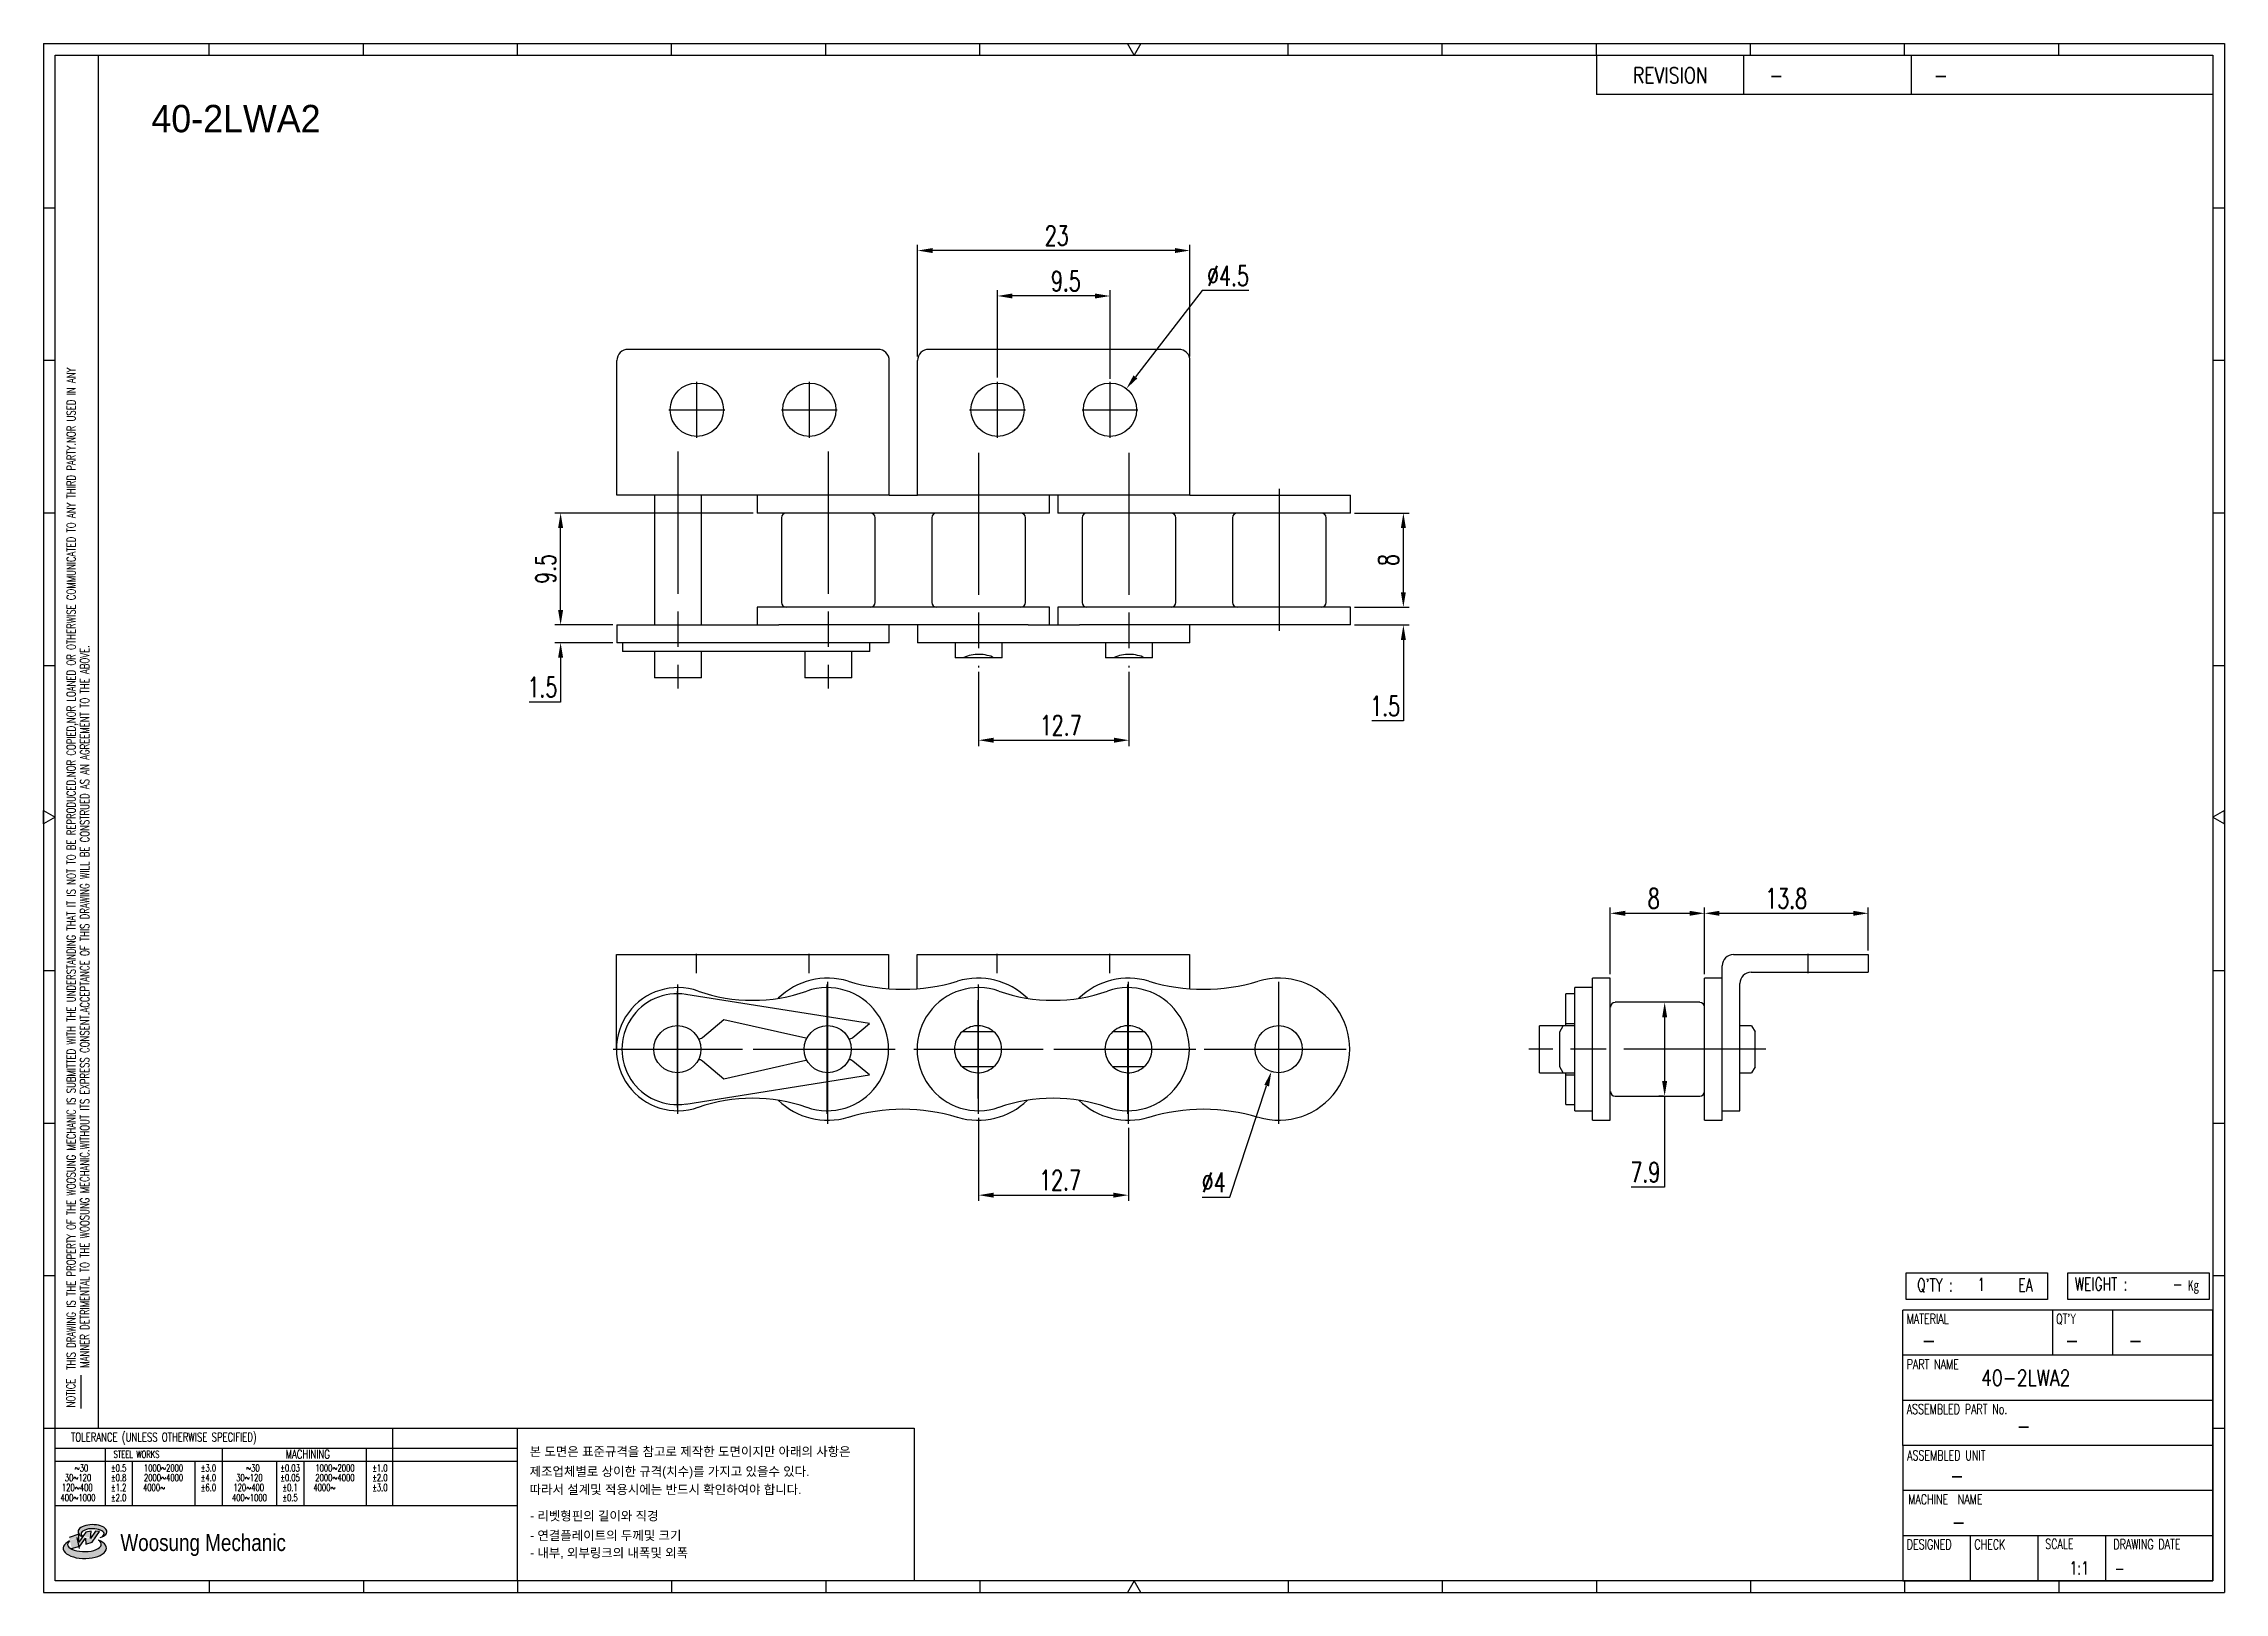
# Model space of a CAD drawing. Header units: millimetres. Extents: x 333 to 518, y 59 to 190.
import ezdxf
from ezdxf.enums import TextEntityAlignment as Align

# ---------------------------------------------------------------- set-up
doc = ezdxf.new("R2010")
doc.units = ezdxf.units.MM
doc.linetypes.add('AM_ISO08W050', pattern=[18, 12, -1.5, 3, -1.5])
doc.layers.get('Defpoints').update_dxf_attribs({"color": 80})
doc.layers.add('CL1', color=140, linetype='AM_ISO08W050', lineweight=25)
for name, color, linetype in [('S-DIM', 7, 'Continuous'), ('TITLE', 7, 'Continuous'), ('도면레이아웃', 7, 'Continuous')]:
    doc.layers.add(name, color=color, linetype=linetype)
doc.styles.add('HAN', font='ROMANS.shx', dxfattribs={"width": 0.7, "bigfont": 'whgtxt.shx'})
doc.styles.add('HKD_ST2', font='romans.shx', dxfattribs={"width": 0.7, "height": 4, "bigfont": '@extfont2.shx'})
doc.styles.add('HSG', font='SIMPLEX.shx', dxfattribs={"width": 0.7, "bigfont": 'HSG.shx'})
doc.styles.add('MtXpl_', font='Gulim.ttf')
doc.styles.add('SLDTEXTSTYLE4', font='arial.ttf', dxfattribs={"width": 0.8})
doc.dimstyles.new('AP0.7', dxfattribs={"dimscale": 0.7, "dimtxt": 2.4, "dimasz": 1.8, "dimexe": 0.7, "dimexo": 0.5, "dimgap": 0.6, "dimtad": 1, "dimtoh": 1, "dimdec": 1, "dimrnd": 0.01, "dimzin": 9, "dimdsep": 46, "dimtxsty": 'HSG', "dimcen": 0, "dimclrd": 251, "dimclre": 251, "dimclrt": 60, "dimazin": 2, "dimtp": 1, "dimtm": 1, "dimtfac": 0.5, "dimtdec": 1, "dimtofl": 0, "dimtmove": 0, "dimatfit": 3, "dimfxl": 0, "dimtvp": 1, "dimtolj": 2, "dimlwd": -1, "dimlwe": -1, "dimarcsym": 0})

# ---------------------------------------------------------------- blocks, each defined once
blk = doc.blocks.new('MAST')
at = {"layer": '도면레이아웃'}
h = blk.add_hatch(color=10, dxfattribs=at)
h.paths.add_polyline_path([(1.544, 35.177), (1.554, 34.966), (1.779, 35.034), (2.054, 35.422), (1.908, 35.446), (1.728, 35.167), (1.741, 35.439), (1.547, 35.405), (1.292, 35.041), (1.295, 35.33), (0.943, 35.208), (1.03, 34.8), (1.336, 34.885)])
edge = h.paths.add_edge_path()
edge.add_ellipse((1.795, 35.421), major_axis=(-0.53, 0), ratio=0.487785, start_angle=122.36065, end_angle=403.39574)
edge.add_line((1.411, 35.244), (1.419, 35.261))
edge.add_ellipse((1.798, 35.344), major_axis=(-0.423, 0), ratio=0.444396, start_angle=131.58977, end_angle=386.19408, ccw=False)
edge = h.paths.add_edge_path()
edge.add_ellipse((1.512, 34.815), major_axis=(-0.793, 0), ratio=0.480113, start_angle=314.67633, end_angle=590.85213)
edge.add_ellipse((1.501, 34.958), major_axis=(-0.62, 0), ratio=0.43311, start_angle=331.7024, end_angle=574.42495, ccw=False)
at = {"color": 140}
for p, q in [((0, 90.118), (80.15, 90.118)), ((0, 90.118), (0, 33.191)), ((80.15, 90.118), (80.15, 33.191)), ((57.068, 89.693), (57.068, 88.246)), ((62.47, 89.693), (62.47, 88.246)), ((68.635, 89.693), (68.635, 88.246)), ((79.725, 88.246), (57.068, 88.246)), ((68.449, 43.961), (68.449, 44.936)), ((68.449, 44.936), (73.654, 44.936)), ((73.654, 44.936), (73.654, 43.961)), ((74.39, 43.961), (74.39, 44.936)), ((74.39, 44.936), (79.595, 44.936)), ((79.595, 44.936), (79.595, 43.961)), ((68.336, 38.59), (68.336, 43.563)), ((79.725, 43.563), (68.336, 43.563)), ((73.654, 43.961), (68.449, 43.961)), ((73.827, 43.563), (73.827, 41.905)), ((79.595, 43.961), (74.39, 43.961)), ((76.037, 43.563), (76.037, 41.905)), ((79.725, 38.59), (79.725, 43.563)), ((79.725, 41.905), (68.336, 41.905)), ((79.725, 40.248), (68.336, 40.248)), ((68.336, 38.59), (68.336, 33.616)), ((79.725, 38.59), (68.336, 38.59)), ((79.725, 33.616), (79.725, 38.59)), ((79.725, 36.932), (68.336, 36.932)), ((79.725, 35.274), (68.336, 35.274)), ((70.822, 33.616), (70.822, 35.274)), ((73.309, 33.616), (73.309, 35.274)), ((75.796, 33.616), (75.796, 35.274)), ((0, 33.191), (80.15, 33.191)), ((68.336, 33.616), (79.725, 33.616))]:
    blk.add_line(p, q, dxfattribs=at)
for p, q in [((6.089, 89.693), (6.089, 90.118)), ((11.753, 89.693), (11.753, 90.118)), ((17.418, 89.693), (17.418, 90.118)), ((23.082, 89.693), (23.082, 90.118)), ((28.746, 89.693), (28.746, 90.118)), ((34.411, 89.693), (34.411, 90.118)), ((45.739, 89.693), (45.739, 90.118)), ((51.404, 89.693), (51.404, 90.118)), ((57.068, 89.693), (57.068, 90.118)), ((62.732, 89.693), (62.732, 90.118)), ((68.397, 89.693), (68.397, 90.118)), ((74.061, 89.693), (74.061, 90.118)), ((0, 84.085), (0.425, 84.085)), ((79.725, 84.085), (80.15, 84.085)), ((0, 78.478), (0.425, 78.478)), ((79.725, 78.478), (80.15, 78.478)), ((0, 72.87), (0.425, 72.87)), ((79.725, 72.87), (80.15, 72.87)), ((0, 67.262), (0.425, 67.262)), ((79.725, 67.262), (80.15, 67.262)), ((0, 56.047), (0.425, 56.047)), ((79.725, 56.047), (80.15, 56.047)), ((0, 50.439), (0.425, 50.439)), ((79.725, 50.439), (80.15, 50.439)), ((0, 44.832), (0.425, 44.832)), ((79.725, 44.832), (80.15, 44.832)), ((1.377, 39.947), (1.377, 41.174)), ((0, 39.224), (0.425, 39.224)), ((79.725, 39.224), (80.15, 39.224)), ((6.089, 33.616), (6.089, 33.191)), ((11.753, 33.616), (11.753, 33.191)), ((17.418, 33.616), (17.418, 33.191)), ((23.082, 33.616), (23.082, 33.191)), ((28.746, 33.616), (28.746, 33.191)), ((34.411, 33.616), (34.411, 33.191)), ((45.739, 33.616), (45.739, 33.191)), ((51.404, 33.616), (51.404, 33.191)), ((57.068, 33.616), (57.068, 33.191)), ((62.732, 33.616), (62.732, 33.191)), ((68.397, 33.616), (68.397, 33.191)), ((74.061, 33.616), (74.061, 33.191))]:
    blk.add_line(p, q)
at = {"color": 2}
for p, q in [((2.017, 39.224), (2.017, 89.693)), ((0.425, 39.224), (17.418, 39.224)), ((0.425, 38.487), (17.418, 38.487)), ((2.257, 38.487), (2.257, 36.382)), ((6.557, 38.5), (6.557, 36.382)), ((11.857, 38.487), (11.857, 36.382)), ((12.816, 39.224), (12.816, 36.382)), ((17.418, 33.616), (17.418, 39.224)), ((0.425, 38.012), (17.418, 38.012)), ((3.257, 38.012), (3.257, 36.382)), ((5.557, 38.012), (5.557, 36.382)), ((8.557, 38.012), (8.557, 36.382)), ((9.557, 38.026), (9.557, 36.382)), ((0.425, 36.382), (17.418, 36.382))]:
    blk.add_line(p, q, dxfattribs=at)
for points in [[(40.075, 89.693), (39.83, 90.118), (40.32, 90.118)], [(0.425, 61.679), (0, 61.433), (0, 61.924)], [(79.725, 61.679), (80.15, 61.433), (80.15, 61.924)], [(40.075, 33.616), (39.83, 33.191), (40.32, 33.191)]]:
    blk.add_lwpolyline(points, close=True)
at = {"color": 140}
blk.add_lwpolyline([(0.425, 89.693), (79.725, 89.693), (79.725, 33.616), (0.425, 33.616)], close=True, dxfattribs=at)
at = {"layer": '도면레이아웃'}
for p, q in [((1.295, 35.33), (0.943, 35.208)), ((1.547, 35.405), (1.292, 35.041)), ((1.292, 35.041), (1.295, 35.33)), ((1.741, 35.439), (1.547, 35.405)), ((1.908, 35.446), (1.728, 35.167)), ((1.728, 35.167), (1.741, 35.439)), ((1.779, 35.034), (2.054, 35.422)), ((2.054, 35.422), (1.908, 35.446)), ((1.03, 34.8), (1.336, 34.885)), ((1.224, 35.208), (1.311, 34.8)), ((1.224, 35.208), (1.224, 35.208)), ((1.336, 34.885), (1.544, 35.177)), ((1.419, 35.261), (1.411, 35.244)), ((1.544, 35.177), (1.554, 34.966)), ((1.554, 34.966), (1.779, 35.034))]:
    blk.add_line(p, q, dxfattribs=at)
for centre, major_axis, ratio, start_param, end_param in [((1.795, 35.421), (-0.53, 0), 0.487785, 2.135596, 7.040584), ((1.798, 35.344), (-0.423, 0), 0.444396, 2.296675, 6.740358), ((1.512, 34.815), (-0.793, 0), 0.480113, 5.492138, 10.312315), ((1.501, 34.958), (-0.62, 0), 0.43311, 5.789299, 10.025607)]:
    blk.add_ellipse(centre, major_axis=major_axis, ratio=ratio, start_param=start_param, end_param=end_param, dxfattribs=at)
for s, height, style, width, p in [('REVISION', 0.5806, 'HAN', 0.8, (58.415, 88.664)), ('-', 0.581, 'HAN', 0.8, (63.426, 88.664)), ('-', 0.581, 'HAN', 0.8, (69.468, 88.664)), ("Q'TY : ", 0.4746, 'HKD_ST2', 0.7, (68.857, 44.253)), ('1', 0.475, 'HKD_ST2', 0.7, (71.071, 44.275)), ('EA', 0.4746, 'HKD_ST2', 0.7, (72.578, 44.253)), ('WEIGHT : ', 0.4746, 'HKD_ST2', 0.7, (74.65, 44.286)), ('-', 0.581, 'HAN', 0.8, (69.029, 42.157)), ('-', 0.581, 'HAN', 0.8, (74.289, 42.157)), ('-', 0.581, 'HAN', 0.8, (76.623, 42.157)), ('-', 0.581, 'HAN', 0.8, (72.515, 39.013)), ('-', 0.581, 'HAN', 0.8, (70.067, 37.189)), ('-', 0.581, 'HAN', 0.8, (70.126, 35.48)), ('1:1', 0.4746, 'HKD_ST2', 0.7, (74.458, 33.848)), ('-', 0.475, 'HKD_ST2', 0.7, (76.112, 33.837))]:
    blk.add_text(s, height=height, dxfattribs=dict(style=style, width=width)).set_placement(p)
at = {"color": 6, "style": 'HKD_ST2', "width": 0.7}
for s, p in [(' THIS DRAWING IS THE PROPERTY OF THE WOOSUNG MECHANIC IS SUBMITTED WITH THE UNDERSTANDING THAT IT IS NOT TO BE REPRODUCED.NOR COPIED,NOR LOANED OR OTHERWISE COMMUNICATED TO ANY THIRD PARTY.NOR USED IN ANY', (1.173, 41.217)), ('MANNER DETRIMENTAL TO THE WOOSUNG MECHANIC.WITHOUT ITS EXPRESS CONSENT.ACCEPTANCE OF THIS DRAWING WILL BE CONSTRUED AS AN AGREEMENT TO THE ABOVE.', (1.672, 41.447))]:
    blk.add_text(s, height=0.326266, rotation=90, dxfattribs=at).set_placement(p)
at = {"style": 'HKD_ST2', "width": 0.7}
blk.add_text('-', height=0.475, dxfattribs=at).set_placement((78.613, 44.286), align=Align.RIGHT)
at = {"color": 254, "style": 'HKD_ST2', "width": 0.7}
for s, height, p in [('MATERIAL', 0.3651, (68.474, 43.425)), ("QT'Y", 0.3651, (73.965, 43.425)), ('PART NAME', 0.3651, (68.474, 41.756)), ('ASSEMBLED PART No.', 0.36511, (68.474, 40.109)), ('ASSEMBLED UNIT', 0.36511, (68.49, 38.408)), ('MACHINE  NAME', 0.36511, (68.532, 36.794)), ('DESIGNED', 0.3651, (68.474, 35.136)), ('CHECK', 0.3651, (70.961, 35.136)), ('SCALE', 0.3651, (73.566, 35.153)), ('DRAWING DATE', 0.36511, (76.071, 35.141))]:
    blk.add_text(s, height=height, dxfattribs=at).set_placement(p, align=Align.TOP_LEFT)
at = {"style": 'HKD_ST2', "width": 0.7}
blk.add_text('NOTICE', height=0.3263, rotation=90, dxfattribs=at).set_placement((1.163, 39.988))
blk.add_text('TOLERANCE (UNLESS OTHERWISE SPECIFIED)', height=0.32627, dxfattribs=at).set_placement((4.417, 38.896), align=Align.MIDDLE_CENTER)
at = {"color": 4, "style": 'HKD_ST2', "width": 0.7}
for s, height, p in [('%%12630', 0.261, (1.389, 37.762)), ('1000%%1262000', 0.26101, (4.407, 37.762)), ('%%12630', 0.261, (7.689, 37.762)), ('1000%%1262000', 0.26101, (10.707, 37.762)), ('120%%126400', 0.26101, (1.237, 37.045)), ('30%%126120', 0.261, (1.263, 37.411)), ('4000%%126', 0.261, (4.061, 37.045)), ('2000%%1264000', 0.26101, (4.407, 37.411)), ('120%%126400', 0.26101, (7.537, 37.045)), ('30%%126120', 0.261, (7.563, 37.411)), ('4000%%126', 0.261, (10.321, 37.045)), ('2000%%1264000', 0.26101, (10.707, 37.411)), ('400%%1261000', 0.26101, (1.263, 36.67)), ('400%%1261000', 0.26101, (7.563, 36.67))]:
    blk.add_text(s, height=height, dxfattribs=at).set_placement(p, align=Align.MIDDLE_CENTER)
for s, height, p in [('%%P0.5', 0.261, (2.757, 37.762)), ('STEEL WORKS', 0.26101, (3.416, 38.268)), ('%%P3.0', 0.261, (6.057, 37.762)), ('%%P0.03', 0.261, (9.057, 37.762)), ('MACHINING', 0.3263, (9.707, 38.27)), ('%%P1.0', 0.261, (12.357, 37.762)), ('%%P0.8', 0.261, (2.757, 37.411)), ('%%P1.2', 0.261, (2.757, 37.045)), ('%%P4.0', 0.261, (6.057, 37.411)), ('%%P6.0', 0.261, (6.057, 37.045)), ('%%P0.05', 0.261, (9.057, 37.411)), ('%%P0.1', 0.261, (9.057, 37.045)), ('%%P2.0', 0.261, (12.357, 37.411)), ('%%P3.0', 0.261, (12.357, 37.045)), ('%%P2.0', 0.261, (2.757, 36.67)), ('%%P0.5', 0.261, (9.057, 36.67))]:
    blk.add_text(s, height=height, dxfattribs=at).set_placement(p, align=Align.MIDDLE)
at = {"color": 1, "style": 'SLDTEXTSTYLE4', "width": 0.8}
blk.add_text('Woosung Mechanic', height=0.61957, dxfattribs=at).set_placement((2.822, 34.711))
at = {"layer": 'TITLE', "width": 0.8}
blk.add_text('Kg', height=0.3789, dxfattribs=at).set_placement((78.807, 44.286))
blk = doc.blocks.new('*D2')
at = {"layer": 'Defpoints', "color": 0, "transparency": 16777216}
for p in [(443.85, 142.28), (448.33, 142.28), (443.85, 140.78)]:
    blk.add_point(p, dxfattribs=at)
at = {"layer": 'S-DIM', "color": 251, "transparency": 16777216}
for p, q in [((448.33, 143.54), (448.33, 144.8)), ((444.2, 142.28), (448.82, 142.28)), ((444.2, 140.78), (448.82, 140.78)), ((448.33, 139.52), (448.33, 132.67)), ((448.33, 132.67), (445.67, 132.67))]:
    blk.add_line(p, q, dxfattribs=at)
for points in [[(448.12, 143.54), (448.54, 143.54), (448.33, 142.28)], [(448.12, 139.52), (448.54, 139.52), (448.33, 140.78)]]:
    blk.add_solid(points, dxfattribs=at)
at = {"layer": 'S-DIM', "color": 60, "transparency": 16777216, "insert": (446.79, 133.93), "char_height": 1.68, "attachment_point": 5, "style": 'HSG'}
blk.add_mtext('\\A2;1.5', dxfattribs=at)
blk = doc.blocks.new('*D3')
at = {"layer": 'Defpoints', "color": 0, "transparency": 16777216}
for p in [(443.85, 150.23), (448.33, 150.23), (443.85, 142.28)]:
    blk.add_point(p, dxfattribs=at)
at = {"layer": 'S-DIM', "color": 251, "transparency": 16777216}
for p, q in [((444.2, 150.23), (448.82, 150.23)), ((448.33, 143.54), (448.33, 148.97)), ((444.2, 142.28), (448.82, 142.28))]:
    blk.add_line(p, q, dxfattribs=at)
for points in [[(448.12, 148.97), (448.54, 148.97), (448.33, 150.23)], [(448.12, 143.54), (448.54, 143.54), (448.33, 142.28)]]:
    blk.add_solid(points, dxfattribs=at)
at = {"layer": 'S-DIM', "color": 60, "transparency": 16777216, "insert": (447.07, 146.26), "char_height": 1.68, "attachment_point": 5, "rotation": 90, "style": 'HSG'}
blk.add_mtext('\\A2;8', dxfattribs=at)
blk = doc.blocks.new('*D4')
at = {"layer": 'Defpoints', "color": 0, "transparency": 16777216}
for p in [(414.05, 168.57), (414.05, 161.32), (423.55, 161.21)]:
    blk.add_point(p, dxfattribs=at)
at = {"layer": 'S-DIM', "color": 251, "transparency": 16777216}
for p, q in [((414.05, 161.67), (414.05, 169.06)), ((422.29, 168.57), (415.31, 168.57)), ((423.55, 161.56), (423.55, 169.06))]:
    blk.add_line(p, q, dxfattribs=at)
for points in [[(415.31, 168.78), (415.31, 168.36), (414.05, 168.57)], [(422.29, 168.78), (422.29, 168.36), (423.55, 168.57)]]:
    blk.add_solid(points, dxfattribs=at)
at = {"layer": 'S-DIM', "color": 60, "transparency": 16777216, "insert": (419.82, 169.83), "char_height": 1.68, "attachment_point": 5, "style": 'HSG'}
blk.add_mtext('\\A2;9.5', dxfattribs=at)
blk = doc.blocks.new('*D5')
at = {"layer": 'Defpoints', "color": 0, "transparency": 16777216}
for p in [(407.3, 172.41), (407.3, 163.11), (430.3, 163.11)]:
    blk.add_point(p, dxfattribs=at)
at = {"layer": 'S-DIM', "color": 251, "transparency": 16777216}
for p, q in [((407.3, 163.46), (407.3, 172.9)), ((429.04, 172.41), (408.56, 172.41)), ((430.3, 163.46), (430.3, 172.9))]:
    blk.add_line(p, q, dxfattribs=at)
for points in [[(408.56, 172.62), (408.56, 172.2), (407.3, 172.41)], [(429.04, 172.62), (429.04, 172.2), (430.3, 172.41)]]:
    blk.add_solid(points, dxfattribs=at)
at = {"layer": 'S-DIM', "color": 60, "transparency": 16777216, "insert": (419.05, 173.67), "char_height": 1.68, "attachment_point": 5, "style": 'HSG'}
blk.add_mtext('\\A2;23', dxfattribs=at)
blk = doc.blocks.new('*D6')
at = {"layer": 'Defpoints', "color": 0, "transparency": 16777216}
for p in [(424.93, 160.74), (422.17, 157.18)]:
    blk.add_point(p, dxfattribs=at)
at = {"layer": 'S-DIM', "color": 251, "transparency": 16777216}
for p, q in [((431.33, 169.02), (425.7, 161.73)), ((435.28, 169.02), (431.33, 169.02))]:
    blk.add_line(p, q, dxfattribs=at)
blk.add_solid([(425.53, 161.86), (425.86, 161.61), (424.93, 160.74)], dxfattribs=at)
at = {"layer": 'S-DIM', "color": 60, "transparency": 16777216, "insert": (433.52, 170.28), "char_height": 1.68, "attachment_point": 5, "style": 'HSG'}
blk.add_mtext('\\A2;∅4.5', dxfattribs=at)
blk = doc.blocks.new('*D7')
at = {"layer": 'Defpoints', "color": 0, "transparency": 16777216}
for p in [(377.14, 140.78), (381.9, 140.78), (381.9, 139.28)]:
    blk.add_point(p, dxfattribs=at)
at = {"layer": 'S-DIM', "color": 251, "transparency": 16777216}
for p, q in [((377.14, 142.04), (377.14, 143.3)), ((381.55, 140.78), (376.65, 140.78)), ((381.55, 139.28), (376.65, 139.28)), ((377.14, 138.02), (377.14, 134.26)), ((377.14, 134.26), (374.48, 134.26))]:
    blk.add_line(p, q, dxfattribs=at)
for points in [[(376.93, 142.04), (377.35, 142.04), (377.14, 140.78)], [(376.93, 138.02), (377.35, 138.02), (377.14, 139.28)]]:
    blk.add_solid(points, dxfattribs=at)
at = {"layer": 'S-DIM', "color": 60, "transparency": 16777216, "insert": (375.6, 135.52), "char_height": 1.68, "attachment_point": 5, "style": 'HSG'}
blk.add_mtext('\\A2;1.5', dxfattribs=at)
blk = doc.blocks.new('*D8')
at = {"layer": 'Defpoints', "color": 0, "transparency": 16777216}
for p in [(377.14, 150.23), (393.75, 150.23), (381.9, 140.78)]:
    blk.add_point(p, dxfattribs=at)
at = {"layer": 'S-DIM', "color": 251, "transparency": 16777216}
for p, q in [((393.4, 150.23), (376.65, 150.23)), ((377.14, 142.04), (377.14, 148.97)), ((381.55, 140.78), (376.65, 140.78))]:
    blk.add_line(p, q, dxfattribs=at)
for points in [[(376.93, 148.97), (377.35, 148.97), (377.14, 150.23)], [(376.93, 142.04), (377.35, 142.04), (377.14, 140.78)]]:
    blk.add_solid(points, dxfattribs=at)
at = {"layer": 'S-DIM', "color": 60, "transparency": 16777216, "insert": (375.88, 145.51), "char_height": 1.68, "attachment_point": 5, "rotation": 90, "style": 'HSG'}
blk.add_mtext('\\A2;9.5', dxfattribs=at)
blk = doc.blocks.new('*D9')
at = {"layer": 'Defpoints', "color": 0, "transparency": 16777216}
for p in [(412.45, 137.18), (425.15, 137.18), (425.15, 131.04)]:
    blk.add_point(p, dxfattribs=at)
at = {"layer": 'S-DIM', "color": 251, "transparency": 16777216}
for p, q in [((412.45, 136.83), (412.45, 130.55)), ((425.15, 136.83), (425.15, 130.55)), ((413.71, 131.04), (423.89, 131.04))]:
    blk.add_line(p, q, dxfattribs=at)
for points in [[(413.71, 131.25), (413.71, 130.83), (412.45, 131.04)], [(423.89, 131.25), (423.89, 130.83), (425.15, 131.04)]]:
    blk.add_solid(points, dxfattribs=at)
at = {"layer": 'S-DIM', "color": 60, "transparency": 16777216, "insert": (419.38, 132.3), "char_height": 1.68, "attachment_point": 5, "style": 'HSG'}
blk.add_mtext('\\A2;12.7', dxfattribs=at)
blk = doc.blocks.new('*D10')
at = {"layer": 'Defpoints', "color": 0, "transparency": 16777216}
for p in [(412.45, 99.48), (425.1, 98.64), (425.1, 92.61)]:
    blk.add_point(p, dxfattribs=at)
at = {"layer": 'S-DIM', "color": 251, "transparency": 16777216}
for p, q in [((412.45, 99.13), (412.45, 92.12)), ((425.1, 98.29), (425.1, 92.12)), ((413.71, 92.61), (423.84, 92.61))]:
    blk.add_line(p, q, dxfattribs=at)
for points in [[(413.71, 92.82), (413.71, 92.4), (412.45, 92.61)], [(423.84, 92.82), (423.84, 92.4), (425.1, 92.61)]]:
    blk.add_solid(points, dxfattribs=at)
at = {"layer": 'S-DIM', "color": 60, "transparency": 16777216, "insert": (419.33, 93.87), "char_height": 1.68, "attachment_point": 5, "style": 'HSG'}
blk.add_mtext('\\A2;12.7', dxfattribs=at)
blk = doc.blocks.new('*D11')
at = {"layer": 'Defpoints', "color": 0, "transparency": 16777216}
for p in [(438.42, 106.82), (437.18, 103.05)]:
    blk.add_point(p, dxfattribs=at)
at = {"layer": 'S-DIM', "color": 251, "transparency": 16777216}
for p, q in [((433.67, 92.43), (436.78, 101.85)), ((431.34, 92.43), (433.67, 92.43))]:
    blk.add_line(p, q, dxfattribs=at)
blk.add_solid([(436.58, 101.92), (436.98, 101.79), (437.18, 103.05)], dxfattribs=at)
at = {"layer": 'S-DIM', "color": 60, "transparency": 16777216, "insert": (432.3, 93.69), "char_height": 1.68, "attachment_point": 5, "style": 'HSG'}
blk.add_mtext('\\A2;∅4', dxfattribs=at)
blk = doc.blocks.new('*D12')
at = {"layer": 'Defpoints', "color": 0, "transparency": 16777216}
for p in [(473.76, 116.42), (465.81, 110.94), (473.76, 110.94)]:
    blk.add_point(p, dxfattribs=at)
at = {"layer": 'S-DIM', "color": 251, "transparency": 16777216}
for p, q in [((465.81, 111.29), (465.81, 116.91)), ((467.07, 116.42), (472.5, 116.42)), ((473.76, 111.29), (473.76, 116.91))]:
    blk.add_line(p, q, dxfattribs=at)
for points in [[(467.07, 116.63), (467.07, 116.21), (465.81, 116.42)], [(472.5, 116.63), (472.5, 116.21), (473.76, 116.42)]]:
    blk.add_solid(points, dxfattribs=at)
at = {"layer": 'S-DIM', "color": 60, "transparency": 16777216, "insert": (469.48, 117.68), "char_height": 1.68, "attachment_point": 5, "style": 'HSG'}
blk.add_mtext('\\A2;8', dxfattribs=at)
blk = doc.blocks.new('*D13')
at = {"layer": 'Defpoints', "color": 0, "transparency": 16777216}
for p in [(487.59, 116.42), (487.59, 112.94), (473.76, 110.94)]:
    blk.add_point(p, dxfattribs=at)
at = {"layer": 'S-DIM', "color": 251, "transparency": 16777216}
for p, q in [((473.76, 111.29), (473.76, 116.91)), ((475.02, 116.42), (486.33, 116.42)), ((487.59, 113.29), (487.59, 116.91))]:
    blk.add_line(p, q, dxfattribs=at)
for points in [[(475.02, 116.63), (475.02, 116.21), (473.76, 116.42)], [(486.33, 116.63), (486.33, 116.21), (487.59, 116.42)]]:
    blk.add_solid(points, dxfattribs=at)
at = {"layer": 'S-DIM', "color": 60, "transparency": 16777216, "insert": (480.67, 117.68), "char_height": 1.68, "attachment_point": 5, "style": 'HSG'}
blk.add_mtext('\\A2;13.8', dxfattribs=at)
blk = doc.blocks.new('*D14')
at = {"layer": 'Defpoints', "color": 0, "transparency": 16777216}
for p in [(470.64, 108.9), (470.4, 100.98), (470.64, 100.98)]:
    blk.add_point(p, dxfattribs=at)
at = {"layer": 'S-DIM', "color": 251, "transparency": 16777216}
for p, q in [((470.29, 108.9), (469.91, 108.9)), ((470.4, 107.64), (470.4, 102.24)), ((470.29, 100.98), (469.91, 100.98)), ((470.4, 100.98), (470.4, 93.29)), ((470.4, 93.29), (467.57, 93.29))]:
    blk.add_line(p, q, dxfattribs=at)
for points in [[(470.19, 107.64), (470.61, 107.64), (470.4, 108.9)], [(470.19, 102.24), (470.61, 102.24), (470.4, 100.98)]]:
    blk.add_solid(points, dxfattribs=at)
at = {"layer": 'S-DIM', "color": 60, "transparency": 16777216, "insert": (468.77, 94.55), "char_height": 1.68, "attachment_point": 5, "style": 'HSG'}
blk.add_mtext('\\A2;7.9', dxfattribs=at)

msp = doc.modelspace()

# ---------------------------------------------------------------- linework, layer by layer
for p, q in [((403.95, 164.06), (382.85, 164.06)), ((429.35, 164.06), (408.25, 164.06)), ((381.9, 151.73), (381.9, 163.11)), ((404.9, 151.73), (404.9, 163.11)), ((407.3, 151.73), (407.3, 163.11)), ((430.3, 151.73), (430.3, 163.11)), ((404.9, 151.73), (381.9, 151.73)), ((385.07, 151.73), (385.07, 140.78)), ((389.04, 140.78), (389.04, 151.73)), ((393.75, 151.73), (393.75, 150.23)), ((404.9, 151.73), (407.3, 151.73)), ((430.3, 151.73), (407.3, 151.73)), ((418.45, 150.23), (418.45, 151.73)), ((419.15, 151.73), (419.15, 150.23)), ((430.3, 151.73), (443.85, 151.73)), ((443.85, 150.23), (443.85, 151.73)), ((418.45, 150.23), (393.75, 150.23)), ((395.79, 149.83), (395.79, 142.68)), ((403.71, 142.68), (403.71, 149.83)), ((408.49, 149.83), (408.49, 142.68)), ((416.41, 142.68), (416.41, 149.83)), ((443.85, 150.23), (419.15, 150.23)), ((421.19, 149.83), (421.19, 142.68)), ((429.11, 142.68), (429.11, 149.83)), ((433.89, 149.83), (433.89, 142.68)), ((441.81, 142.68), (441.81, 149.83)), ((418.45, 142.28), (393.75, 142.28)), ((393.75, 142.28), (393.75, 140.78)), ((418.45, 140.78), (418.45, 142.28)), ((443.85, 142.28), (419.15, 142.28)), ((419.15, 142.28), (419.15, 140.78)), ((443.85, 140.78), (443.85, 142.28)), ((381.9, 140.78), (395.57, 140.78)), ((381.9, 140.78), (381.9, 139.28)), ((416.63, 140.78), (395.57, 140.78)), ((404.9, 139.28), (404.9, 140.78)), ((407.3, 140.78), (407.3, 139.28)), ((416.63, 140.78), (420.97, 140.78)), ((443.85, 140.78), (420.97, 140.78)), ((430.3, 139.28), (430.3, 140.78)), ((404.9, 139.28), (381.9, 139.28)), ((382.37, 139.28), (382.37, 138.53)), ((403.27, 138.53), (382.37, 138.53)), ((385.07, 138.53), (385.07, 136.31)), ((389.04, 136.31), (389.04, 138.53)), ((397.77, 138.53), (397.77, 136.31)), ((401.74, 136.31), (401.74, 138.53)), ((403.27, 138.53), (403.27, 139.28)), ((430.3, 139.28), (407.3, 139.28)), ((410.47, 139.28), (410.47, 138.01)), ((414.44, 138.01), (414.44, 139.28)), ((423.17, 139.28), (423.17, 138.01)), ((427.14, 138.01), (427.14, 139.28)), ((414.44, 138.01), (410.47, 138.01)), ((427.14, 138.01), (423.17, 138.01)), ((389.04, 136.31), (385.07, 136.31)), ((401.74, 136.31), (397.77, 136.31)), ((381.85, 112.94), (404.85, 112.94)), ((381.85, 104.94), (381.85, 112.94)), ((404.85, 112.94), (404.85, 110.05)), ((407.25, 112.94), (430.25, 112.94)), ((407.25, 110.05), (407.25, 112.94)), ((430.25, 112.94), (430.25, 110.05)), ((476.21, 112.94), (487.59, 112.94)), ((487.59, 112.94), (487.59, 111.44)), ((465.81, 110.94), (464.31, 110.94)), ((464.31, 98.94), (464.31, 110.94)), ((465.81, 98.94), (465.81, 110.94)), ((475.26, 110.94), (473.76, 110.94)), ((473.76, 98.94), (473.76, 110.94)), ((475.26, 110.94), (475.26, 111.99)), ((475.26, 98.94), (475.26, 110.94)), ((477.71, 111.44), (487.59, 111.44)), ((403.22, 107.11), (387.73, 109.56)), ((462.81, 109.62), (462.06, 109.62)), ((462.06, 106.92), (462.06, 109.62)), ((464.31, 110.14), (462.81, 110.14)), ((462.81, 99.74), (462.81, 110.14)), ((473.36, 108.9), (466.21, 108.9)), ((476.76, 99.74), (476.76, 110.49)), ((389.12, 105.93), (390.94, 107.46)), ((390.94, 107.46), (397.85, 105.89)), ((401.82, 105.93), (403.22, 107.11)), ((459.84, 102.95), (459.84, 106.92)), ((461.82, 106.92), (459.84, 106.92)), ((461.54, 106.42), (461.82, 106.92)), ((462.81, 106.92), (461.82, 106.92)), ((462.06, 107.11), (462.81, 107.11)), ((477.75, 106.92), (476.76, 106.92)), ((477.75, 106.92), (478.04, 106.42)), ((413.71, 106.42), (411.09, 106.42)), ((426.41, 106.42), (423.79, 106.42)), ((461.54, 103.45), (461.54, 106.42)), ((478.04, 103.45), (478.04, 106.42)), ((390.94, 102.41), (389.12, 103.94)), ((397.85, 103.99), (390.94, 102.41)), ((403.22, 102.77), (401.82, 103.94)), ((413.71, 103.45), (411.09, 103.45)), ((426.41, 103.45), (423.79, 103.45)), ((461.82, 102.95), (461.54, 103.45)), ((478.04, 103.45), (477.75, 102.95)), ((387.73, 100.31), (403.22, 102.77)), ((459.84, 102.95), (461.82, 102.95)), ((461.82, 102.95), (462.81, 102.95)), ((462.06, 100.26), (462.06, 102.95)), ((462.06, 102.77), (462.81, 102.77)), ((476.76, 102.95), (477.75, 102.95)), ((462.06, 100.26), (462.81, 100.26)), ((462.81, 99.74), (464.31, 99.74)), ((466.21, 100.98), (473.36, 100.98)), ((475.26, 99.74), (476.76, 99.74)), ((464.31, 98.94), (465.81, 98.94)), ((473.76, 98.94), (475.26, 98.94))]:
    msp.add_line(p, q)
for points in [[(413.76, 138.01), (413.63, 138.07), (413.48, 138.13), (413.33, 138.17), (413.17, 138.21), (413.01, 138.25), (412.84, 138.27), (412.67, 138.29), (412.5, 138.29), (412.33, 138.29), (412.15, 138.28), (411.98, 138.26), (411.82, 138.23), (411.66, 138.2), (411.5, 138.15), (411.35, 138.1), (411.21, 138.04), (411.14, 138.01)], [(426.46, 138.01), (426.33, 138.07), (426.18, 138.13), (426.03, 138.17), (425.87, 138.21), (425.71, 138.25), (425.54, 138.27), (425.37, 138.29), (425.2, 138.29), (425.03, 138.29), (424.85, 138.28), (424.68, 138.26), (424.52, 138.23), (424.36, 138.2), (424.2, 138.15), (424.05, 138.1), (423.91, 138.04), (423.84, 138.01)], [(413.71, 106.42), (413.58, 106.53), (413.43, 106.63), (413.28, 106.71), (413.12, 106.78), (412.96, 106.84), (412.79, 106.88), (412.62, 106.91), (412.45, 106.92), (412.28, 106.92), (412.1, 106.9), (411.93, 106.87), (411.77, 106.82), (411.61, 106.75), (411.45, 106.68), (411.3, 106.59), (411.16, 106.49), (411.09, 106.42)], [(426.41, 106.42), (426.28, 106.53), (426.13, 106.63), (425.98, 106.71), (425.82, 106.78), (425.66, 106.84), (425.49, 106.88), (425.32, 106.91), (425.15, 106.92), (424.98, 106.92), (424.8, 106.9), (424.63, 106.87), (424.47, 106.82), (424.31, 106.75), (424.15, 106.68), (424, 106.59), (423.86, 106.49), (423.79, 106.42)], [(411.09, 103.45), (411.22, 103.34), (411.37, 103.24), (411.52, 103.16), (411.68, 103.09), (411.84, 103.03), (412.01, 102.99), (412.18, 102.96), (412.35, 102.95), (412.52, 102.95), (412.7, 102.97), (412.87, 103.01), (413.03, 103.05), (413.19, 103.12), (413.35, 103.19), (413.5, 103.28), (413.64, 103.38), (413.71, 103.45)], [(423.79, 103.45), (423.92, 103.34), (424.07, 103.24), (424.22, 103.16), (424.38, 103.09), (424.54, 103.03), (424.71, 102.99), (424.88, 102.96), (425.05, 102.95), (425.22, 102.95), (425.4, 102.97), (425.57, 103.01), (425.73, 103.05), (425.89, 103.12), (426.05, 103.19), (426.2, 103.28), (426.34, 103.38), (426.41, 103.45)]]:
    msp.add_lwpolyline(points)
at = {"color": 140}
msp.add_lwpolyline([(373.5, 72.92), (407.01, 72.92), (407.01, 60.03), (373.5, 60.03)], close=True, dxfattribs=at)
for centre, radius in [((388.65, 158.96), 2.25), ((398.15, 158.96), 2.25), ((414.05, 158.96), 2.25), ((423.55, 158.96), 2.25), ((387, 104.94), 1.99), ((399.7, 104.94), 1.99), ((437.8, 104.94), 1.99)]:
    msp.add_circle(centre, radius)
for centre, radius, start, end in [((382.85, 163.11), 0.95, 90, 180), ((403.95, 163.11), 0.95, 0, 90), ((408.25, 163.11), 0.95, 90, 180), ((429.35, 163.11), 0.95, 0, 90), ((396.19, 149.83), 0.397, 90, 180), ((403.31, 149.83), 0.397, 360, 90), ((408.89, 149.83), 0.397, 90, 180), ((416.01, 149.83), 0.397, 360, 90), ((421.59, 149.83), 0.397, 90, 180), ((428.71, 149.83), 0.397, 360, 90), ((434.29, 149.83), 0.397, 90, 180), ((441.41, 149.83), 0.397, 360, 90), ((396.19, 142.68), 0.397, 180, 270), ((403.31, 142.68), 0.397, 270, 0), ((408.89, 142.68), 0.397, 180, 270), ((416.01, 142.68), 0.397, 270, 0), ((421.59, 142.68), 0.397, 180, 270), ((428.71, 142.68), 0.397, 270, 0), ((434.29, 142.68), 0.397, 180, 270), ((441.41, 142.68), 0.397, 270, 0), ((476.21, 111.99), 0.95, 90, 180), ((399.7, 104.94), 6, 73.3282, 134.1754), ((406.05, 126.14), 16.13, 253.3282, 286.6718), ((412.4, 104.94), 6, 45.8246, 106.6718), ((425.1, 104.94), 6, 73.3282, 134.1754), ((431.45, 126.14), 16.13, 253.3282, 286.6718), ((437.8, 104.94), 6, 253.3282, 106.6718), ((477.71, 110.49), 0.95, 90, 180), ((387.05, 104.94), 5.2, 70.7838, 289.2162), ((387, 104.94), 4.68, 81, 279), ((393.35, 123.01), 13.94, 250.7838, 289.2162), ((399.65, 104.94), 5.2, 250.7838, 109.2162), ((412.45, 104.94), 5.2, 70.7838, 289.2162), ((418.75, 123.01), 13.94, 250.7838, 289.2162), ((425.05, 104.94), 5.2, 250.7838, 109.2162), ((466.21, 108.5), 0.397, 90, 180), ((473.36, 108.5), 0.397, 0, 90), ((388.79, 106.33), 0.52, 269.5113, 310), ((397.96, 106.39), 0.52, 257.155, 268.512), ((401.49, 106.33), 0.52, 269.5113, 310), ((412.4, 104.94), 1.99, 131.4096, 228.5904), ((412.4, 104.94), 1.99, 311.4096, 48.5904), ((425.1, 104.94), 1.98, 131.4096, 228.5904), ((425.1, 104.94), 1.99, 311.4096, 48.5904), ((388.79, 103.54), 0.52, 50, 90.4887), ((397.96, 103.48), 0.52, 91.488, 102.845), ((401.49, 103.54), 0.52, 50, 90.4887), ((466.21, 101.37), 0.397, 180, 270), ((473.36, 101.37), 0.397, 270, 0), ((393.35, 86.86), 13.94, 70.7838, 109.2162), ((399.7, 104.94), 6, 225.8246, 286.6718), ((406.05, 83.73), 16.13, 73.3282, 106.6718), ((412.4, 104.94), 6, 253.3282, 314.1754), ((418.75, 86.86), 13.94, 70.7838, 109.2162), ((425.1, 104.94), 6, 225.8246, 286.6718), ((431.45, 83.73), 16.13, 73.3282, 106.6718)]:
    msp.add_arc(centre, radius, start, end)
at = {"layer": 'CL1'}
for p, q in [((388.65, 156.59), (388.65, 161.32)), ((398.15, 156.59), (398.15, 161.32)), ((414.05, 156.59), (414.05, 161.32)), ((423.55, 156.59), (423.55, 161.32)), ((386.29, 158.96), (391.01, 158.96)), ((395.79, 158.96), (400.51, 158.96)), ((411.69, 158.96), (416.41, 158.96)), ((421.19, 158.96), (425.91, 158.96)), ((387.05, 155.42), (387.05, 135.4)), ((399.75, 155.42), (399.75, 135.4)), ((412.45, 155.33), (412.45, 137.18)), ((425.15, 155.33), (425.15, 137.18)), ((437.85, 152.28), (437.85, 140.23)), ((388.6, 113.01), (388.6, 111.36)), ((398.1, 113.01), (398.1, 111.36)), ((414, 113.01), (414, 111.36)), ((423.5, 113.01), (423.5, 111.36)), ((482.49, 113.01), (482.49, 111.36)), ((399.7, 98.64), (399.7, 111.24)), ((425.1, 98.64), (425.1, 111.24)), ((437.8, 98.64), (437.8, 111.24)), ((387, 100.02), (387, 109.85)), ((387.05, 99.48), (387.05, 110.4)), ((399.65, 99.48), (399.65, 110.4)), ((412.4, 100.78), (412.4, 109.09)), ((412.45, 99.48), (412.45, 110.4)), ((425.05, 99.48), (425.05, 110.4)), ((381.59, 104.94), (392.51, 104.94)), ((393.4, 104.94), (406, 104.94)), ((406.99, 104.94), (417.91, 104.94)), ((418.8, 104.94), (431.4, 104.94)), ((431.5, 104.94), (444.1, 104.94)), ((478.95, 104.94), (458.93, 104.94))]:
    msp.add_line(p, q, dxfattribs=at)

# ---------------------------------------------------------------- block references
at = {"color": 140, "xscale": 2.29835428307775, "yscale": 2.29835428307775, "zscale": 2.29835428307775}
msp.add_blockref('MAST', (333.47, -17.23), dxfattribs=at)

# ---------------------------------------------------------------- texts
at = {"color": 254, "style": 'MtXpl_'}
msp.add_text('40-2LWA2', height=2.313, dxfattribs=at).set_placement((342.57, 182.4))
at = {"style": 'HAN', "width": 0.8}
msp.add_text('40-2LWA2', height=1.334, dxfattribs=at).set_placement((497.13, 76.51))
at = {"color": 140, "style": 'MtXpl_'}
for s, p in [('본 도면은 표준규격을 참고로 제작한 도면이지만 아래의 사항은', (374.52, 70.57)), ('제조업체별로 상이한 규격(치수)를 가지고 있을수 있다.', (374.52, 68.89)), ('따라서 설계및 적용시에는 반드시 확인하여야 합니다.', (374.52, 67.36)), ('- 리벳형핀의 길이와 직경', (374.56, 65.13)), ('- 연결플레이트의 두께및 크기', (374.56, 63.48)), ('- 내부, 외부링크의 내폭및 외폭', (374.56, 62.01))]:
    msp.add_text(s, height=0.771, dxfattribs=at).set_placement(p)

# ---------------------------------------------------------------- dimensions: what is measured, and where the dimension line sits
at = {"layer": 'S-DIM'}
for base, p1, p2, picture, middle in [((407.3, 172.41), (430.3, 163.11), (407.3, 163.11), '*D5', (419.05, 172.41)), ((414.05, 168.57), (423.55, 161.21), (414.05, 161.32), '*D4', (419.82, 168.57)), ((425.15, 131.04), (412.45, 137.18), (425.15, 137.18), '*D9', (419.38, 131.04)), ((473.76216109, 116.41850243), (465.81216109, 110.93576206), (473.76216109, 110.93576206), '*D12', (469.47567713, 116.41850243)), ((425.10032269, 92.6120374), (412.45032269, 99.47576206), (425.10032269, 98.63576206), '*D10', (419.33218979, 92.6120374))]:
    dim = msp.add_linear_dim(base=base, p1=p1, p2=p2, dimstyle='AP0.7', dxfattribs=at)
    dim.commit()
    dim.dimension.update_dxf_attribs({"geometry": picture, "text_midpoint": middle, "dimtype": 128})
for p1, p2, picture, middle in [((422.17, 157.18), (424.93, 160.74), '*D6', (433.52, 169.02)), ((438.42, 106.82), (437.18, 103.05), '*D11', (432.3, 92.43))]:
    dim = msp.add_diameter_dim_2p(p1=p1, p2=p2, dimstyle='AP0.7', dxfattribs=at)
    dim.commit()
    dim.dimension.update_dxf_attribs({"geometry": picture, "text_midpoint": middle, "dimtype": 131})
for base, p1, p2, picture, middle in [((377.14319262, 150.2323991), (381.90032269, 140.7823991), (393.75032269, 150.2323991), '*D8', (375.88319262, 145.5073991)), ((448.33141149, 150.2323991), (443.85032269, 142.2823991), (443.85032269, 150.2323991), '*D3', (447.07141149, 146.2573991))]:
    dim = msp.add_linear_dim(base=base, p1=p1, p2=p2, angle=90, dimstyle='AP0.7', override={"dimtmove": 1}, dxfattribs=at)
    dim.commit()
    dim.dimension.update_dxf_attribs({"geometry": picture, "text_midpoint": middle})
for base, p1, p2, picture, middle in [((448.33, 142.28), (443.85, 140.78), (443.85, 142.28), '*D2', (446.79, 132.67)), ((377.14, 140.78), (381.9, 139.28), (381.9, 140.78), '*D7', (375.6, 134.26)), ((470.4, 100.98), (470.64, 108.9), (470.64, 100.98), '*D14', (468.77, 93.29))]:
    dim = msp.add_linear_dim(base=base, p1=p1, p2=p2, angle=90, dimstyle='AP0.7', dxfattribs=at)
    dim.commit()
    dim.dimension.update_dxf_attribs({"geometry": picture, "text_midpoint": middle, "dimtype": 128})
dim = msp.add_linear_dim(base=(487.59, 116.42), p1=(473.76, 110.94), p2=(487.59, 112.94), dimstyle='AP0.7', override={"dimtmove": 1}, dxfattribs=at)
dim.commit()
dim.dimension.update_dxf_attribs({"geometry": '*D13', "text_midpoint": (480.67, 117.68)})

doc.saveas('drawing.dxf')
